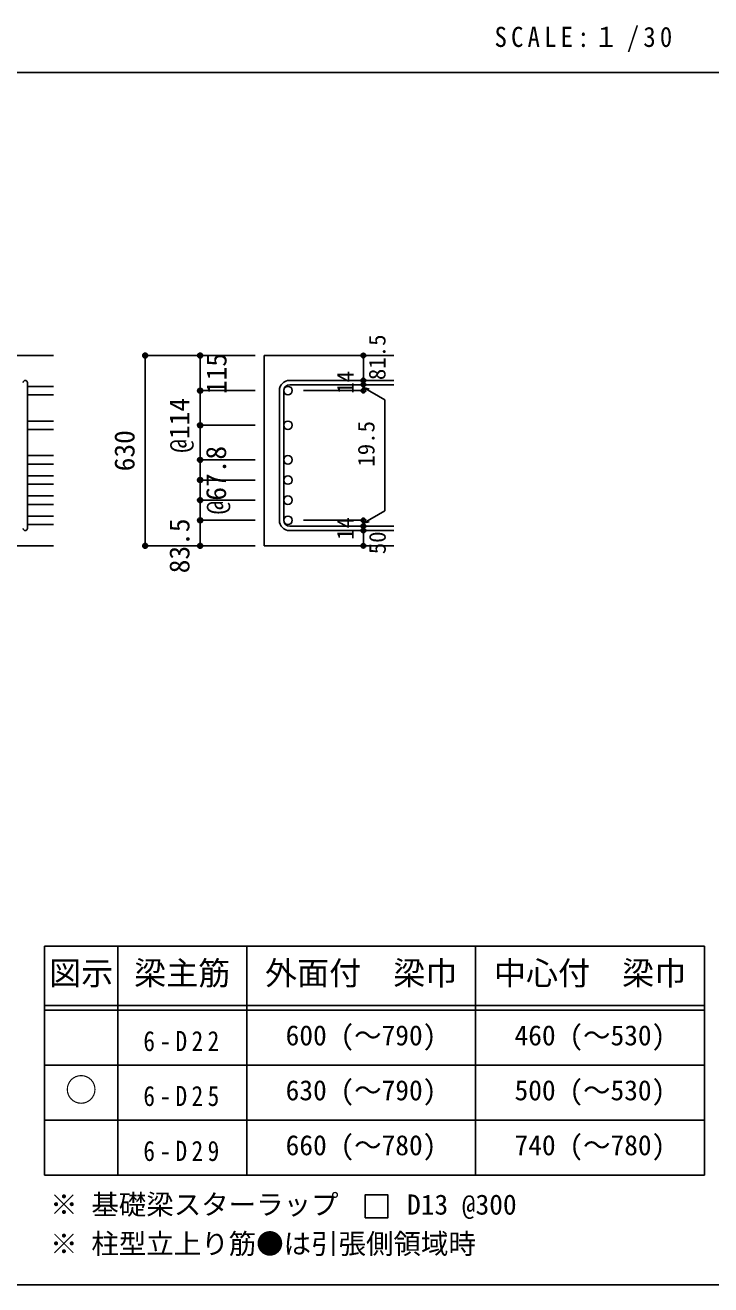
# Model space of a CAD drawing. Units: millimetres at full size, sheet at 1:30, with parts at other scales. Extents: x -5973 to 5954, y -4195 to 4201.
# Drawn here: x 1384 to 3631, y -4195 to -67 of the extents above; entities that cross this region are included whole.
import ezdxf
from ezdxf.enums import TextEntityAlignment as Align

# ---------------------------------------------------------------- set-up
doc = ezdxf.new("R2010")
doc.units = ezdxf.units.MM
doc.header["$LTSCALE"] = 30
doc.header["$PDMODE"] = 32
doc.header["$PDSIZE"] = 15
for name, color, linetype in [('0-1', 2, 'Continuous'), ('0-5', 7, 'Continuous'), ('0-6', 7, 'Continuous'), ('0-D', 4, 'Continuous'), ('6-7_文字', 7, 'Continuous'), ('6-E_枠', 7, 'Continuous'), ('F-0_枠', 6, 'Continuous')]:
    doc.layers.add(name, color=color, linetype=linetype)
doc.styles.add('ＭＳ ゴシック', font='')
doc.styles.get('ＭＳ ゴシック').set_extended_font_data('MS Gothic')

msp = doc.modelspace()

# ---------------------------------------------------------------- linework, layer by layer
at = {"layer": '0-1'}
for p, q in [((1477.44, -1149.89), (27.44, -1149.89)), ((2592.44, -1149.89), (2167.44, -1149.89)), ((2167.44, -1149.89), (2167.44, -1773.39)), ((1077.44, -1773.39), (1477.44, -1773.39)), ((2592.44, -1773.39), (2167.44, -1773.39))]:
    msp.add_line(p, q, dxfattribs=at)
at = {"layer": '0-5'}
for p, q in [((1391.44, -1250.82), (1477.44, -1250.82)), ((1391.44, -1278.82), (1477.44, -1278.82)), ((1391.44, -1364.36), (1477.44, -1364.36)), ((1391.44, -1392.36), (1477.44, -1392.36)), ((1391.44, -1477.89), (1477.44, -1477.89)), ((1391.44, -1505.89), (1477.44, -1505.89)), ((1391.44, -1543.89), (1477.44, -1543.89)), ((1391.44, -1571.89), (1477.44, -1571.89)), ((1391.44, -1609.89), (1477.44, -1609.89)), ((1391.44, -1637.89), (1477.44, -1637.89)), ((1391.44, -1675.89), (1477.44, -1675.89)), ((1391.44, -1703.89), (1477.44, -1703.89))]:
    msp.add_line(p, q, dxfattribs=at)
at = {"layer": '0-5', "color": 3}
for centre in [(2245.44, -1264.82), (2245.44, -1378.36), (2245.44, -1491.89), (2245.44, -1557.89), (2245.44, -1623.89), (2245.44, -1689.89)]:
    msp.add_circle(centre, 14, dxfattribs=at)
at = {"layer": '0-6'}
for p, q in [((1391.44, -1716.39), (1391.44, -1238.32)), ((2592.44, -1231.32), (2250.94, -1231.32)), ((2217.44, -1264.82), (2217.44, -1689.89)), ((2231.44, -1264.82), (2231.44, -1689.89)), ((2592.44, -1245.32), (2250.94, -1245.32)), ((2592.44, -1709.39), (2250.94, -1709.39)), ((2592.44, -1723.39), (2250.94, -1723.39))]:
    msp.add_line(p, q, dxfattribs=at)
for centre, radius, start, end in [((1384.44, -1238.32), 7, 0, 180), ((2250.94, -1264.82), 33.5, 90, 180), ((2250.94, -1264.82), 19.5, 90, 180), ((2250.94, -1689.89), 33.5, 180, 270), ((2250.94, -1689.89), 19.5, 180, 270), ((1384.44, -1716.39), 7, 180, 0)]:
    msp.add_arc(centre, radius, start, end, dxfattribs=at)
at = {"layer": '0-D'}
for p, q in [((1777.44, -1149.89), (1957.44, -1149.89)), ((1777.44, -1149.89), (1957.44, -1149.89)), ((1777.44, -1773.39), (1777.44, -1149.89)), ((1777.44, -1773.39), (1777.44, -1149.89)), ((1957.44, -1149.89), (2137.44, -1149.89)), ((1957.44, -1149.89), (2137.44, -1149.89)), ((1957.44, -1149.89), (1957.44, -1264.82)), ((1957.44, -1264.82), (1957.44, -1149.89)), ((2492.44, -1245.32), (2492.44, -1231.32)), ((1957.44, -1264.82), (2137.44, -1264.82)), ((1957.44, -1264.82), (1957.44, -1344.89)), ((1957.44, -1264.82), (2137.44, -1264.82)), ((2492.44, -1264.82), (2296.35, -1264.82)), ((2492.44, -1245.32), (2492.44, -1264.82)), ((2492.44, -1255.07), (2511.76, -1260.25)), ((2492.44, -1255.07), (2562.5, -1295.52)), ((2562.5, -1295.52), (2562.5, -1659.2)), ((1957.44, -1344.89), (1957.44, -1689.89)), ((1957.44, -1378.36), (2137.44, -1378.36)), ((1957.44, -1491.89), (2137.44, -1491.89)), ((1957.44, -1557.89), (2137.44, -1557.89)), ((1957.44, -1623.89), (2137.44, -1623.89)), ((1957.44, -1689.89), (2137.44, -1689.89)), ((1957.44, -1689.89), (1957.44, -1773.39)), ((1957.44, -1773.39), (1957.44, -1689.89)), ((2492.44, -1689.89), (2296.35, -1689.89)), ((2492.44, -1699.64), (2562.5, -1659.2)), ((2492.44, -1709.39), (2492.44, -1689.89)), ((2492.44, -1699.64), (2511.76, -1694.47)), ((2492.44, -1723.39), (2492.44, -1709.39)), ((2492.44, -1773.39), (2492.44, -1723.39)), ((1777.44, -1773.39), (1957.44, -1773.39)), ((1957.44, -1773.39), (2137.44, -1773.39))]:
    msp.add_line(p, q, dxfattribs=at)
msp.add_lwpolyline([(2492.44, -1149.89), (2492.44, -1231.32), (2492.44, -1149.89)], dxfattribs=at)
for centre, radius in [((1777.44, -1149.89), 8), ((1777.44, -1149.89), 7.2), ((1777.44, -1149.89), 6.4), ((1777.44, -1149.89), 5.6), ((1777.44, -1149.89), 4.8), ((1777.44, -1149.89), 4), ((1777.44, -1149.89), 3.2), ((1777.44, -1149.89), 2.4), ((1777.44, -1149.89), 1.6), ((1777.44, -1149.89), 0.8), ((1957.44, -1149.89), 8), ((1957.44, -1149.89), 7.2), ((1957.44, -1149.89), 6.4), ((1957.44, -1149.89), 5.6), ((1957.44, -1149.89), 4.8), ((1957.44, -1149.89), 4), ((1957.44, -1149.89), 3.2), ((1957.44, -1149.89), 2.4), ((1957.44, -1149.89), 1.6), ((1957.44, -1149.89), 0.8), ((2492.44, -1149.89), 4), ((2492.44, -1149.89), 3.6), ((2492.44, -1149.89), 3.2), ((2492.44, -1149.89), 2.8), ((2492.44, -1149.89), 2.4), ((2492.44, -1149.89), 2), ((2492.44, -1149.89), 1.6), ((2492.44, -1149.89), 1.2), ((2492.44, -1149.89), 0.8), ((2492.44, -1149.89), 0.4), ((2492.44, -1231.32), 4), ((2492.44, -1231.32), 3.6), ((2492.44, -1231.32), 3.2), ((2492.44, -1231.32), 2.8), ((2492.44, -1231.32), 2.4), ((2492.44, -1231.32), 2), ((2492.44, -1231.32), 1.6), ((2492.44, -1231.32), 1.2), ((2492.44, -1231.32), 0.8), ((2492.44, -1231.32), 0.4), ((1957.44, -1264.82), 8), ((1957.44, -1264.82), 7.2), ((1957.44, -1264.82), 6.4), ((1957.44, -1264.82), 5.6), ((1957.44, -1264.82), 4.8), ((1957.44, -1264.82), 4), ((1957.44, -1264.82), 3.2), ((1957.44, -1264.82), 2.4), ((1957.44, -1264.82), 1.6), ((1957.44, -1264.82), 0.8), ((2492.44, -1245.32), 4), ((2492.44, -1264.82), 4), ((2492.44, -1245.32), 3.6), ((2492.44, -1264.82), 3.6), ((2492.44, -1245.32), 3.2), ((2492.44, -1264.82), 3.2), ((2492.44, -1245.32), 2.8), ((2492.44, -1264.82), 2.8), ((2492.44, -1245.32), 2.4), ((2492.44, -1264.82), 2.4), ((2492.44, -1245.32), 2), ((2492.44, -1264.82), 2), ((2492.44, -1245.32), 1.6), ((2492.44, -1264.82), 1.6), ((2492.44, -1245.32), 1.2), ((2492.44, -1264.82), 1.2), ((2492.44, -1245.32), 0.8), ((2492.44, -1264.82), 0.8), ((2492.44, -1245.32), 0.4), ((2492.44, -1264.82), 0.4), ((1957.44, -1378.36), 8), ((1957.44, -1378.36), 7.2), ((1957.44, -1378.36), 6.4), ((1957.44, -1378.36), 5.6), ((1957.44, -1378.36), 4.8), ((1957.44, -1378.36), 4), ((1957.44, -1378.36), 3.2), ((1957.44, -1378.36), 2.4), ((1957.44, -1378.36), 1.6), ((1957.44, -1378.36), 0.8), ((1957.44, -1491.89), 8), ((1957.44, -1491.89), 7.2), ((1957.44, -1491.89), 6.4), ((1957.44, -1491.89), 5.6), ((1957.44, -1491.89), 4.8), ((1957.44, -1491.89), 4), ((1957.44, -1491.89), 3.2), ((1957.44, -1491.89), 2.4), ((1957.44, -1491.89), 1.6), ((1957.44, -1491.89), 0.8), ((1957.44, -1557.89), 8), ((1957.44, -1557.89), 7.2), ((1957.44, -1557.89), 6.4), ((1957.44, -1557.89), 5.6), ((1957.44, -1557.89), 4.8), ((1957.44, -1557.89), 4), ((1957.44, -1557.89), 3.2), ((1957.44, -1557.89), 2.4), ((1957.44, -1557.89), 1.6), ((1957.44, -1557.89), 0.8), ((1957.44, -1623.89), 8), ((1957.44, -1623.89), 7.2), ((1957.44, -1623.89), 6.4), ((1957.44, -1623.89), 5.6), ((1957.44, -1623.89), 4.8), ((1957.44, -1623.89), 4), ((1957.44, -1623.89), 3.2), ((1957.44, -1623.89), 2.4), ((1957.44, -1623.89), 1.6), ((1957.44, -1623.89), 0.8), ((1957.44, -1689.89), 8), ((1957.44, -1689.89), 7.2), ((1957.44, -1689.89), 6.4), ((1957.44, -1689.89), 5.6), ((1957.44, -1689.89), 4.8), ((1957.44, -1689.89), 4), ((1957.44, -1689.89), 3.2), ((1957.44, -1689.89), 2.4), ((1957.44, -1689.89), 1.6), ((1957.44, -1689.89), 0.8), ((2492.44, -1689.89), 4), ((2492.44, -1689.89), 3.6), ((2492.44, -1689.89), 3.2), ((2492.44, -1689.89), 2.8), ((2492.44, -1689.89), 2.4), ((2492.44, -1689.89), 2), ((2492.44, -1689.89), 1.6), ((2492.44, -1689.89), 1.2), ((2492.44, -1689.89), 0.8), ((2492.44, -1689.89), 0.4), ((2492.44, -1709.39), 4), ((2492.44, -1723.39), 4), ((2492.44, -1709.39), 3.6), ((2492.44, -1723.39), 3.6), ((2492.44, -1709.39), 3.2), ((2492.44, -1723.39), 3.2), ((2492.44, -1709.39), 2.8), ((2492.44, -1723.39), 2.8), ((2492.44, -1709.39), 2.4), ((2492.44, -1723.39), 2.4), ((2492.44, -1709.39), 2), ((2492.44, -1723.39), 2), ((2492.44, -1709.39), 1.6), ((2492.44, -1723.39), 1.6), ((2492.44, -1709.39), 1.2), ((2492.44, -1723.39), 1.2), ((2492.44, -1709.39), 0.8), ((2492.44, -1723.39), 0.8), ((2492.44, -1709.39), 0.4), ((2492.44, -1723.39), 0.4), ((1777.44, -1773.39), 8), ((1777.44, -1773.39), 7.2), ((1777.44, -1773.39), 6.4), ((1777.44, -1773.39), 5.6), ((1777.44, -1773.39), 4.8), ((1777.44, -1773.39), 4), ((1777.44, -1773.39), 3.2), ((1777.44, -1773.39), 2.4), ((1777.44, -1773.39), 1.6), ((1777.44, -1773.39), 0.8), ((1957.44, -1773.39), 8), ((1957.44, -1773.39), 7.2), ((1957.44, -1773.39), 6.4), ((1957.44, -1773.39), 5.6), ((1957.44, -1773.39), 4.8), ((1957.44, -1773.39), 4), ((1957.44, -1773.39), 3.2), ((1957.44, -1773.39), 2.4), ((1957.44, -1773.39), 1.6), ((1957.44, -1773.39), 0.8), ((2492.44, -1773.39), 4), ((2492.44, -1773.39), 3.6), ((2492.44, -1773.39), 3.2), ((2492.44, -1773.39), 2.8), ((2492.44, -1773.39), 2.4), ((2492.44, -1773.39), 2), ((2492.44, -1773.39), 1.6), ((2492.44, -1773.39), 1.2), ((2492.44, -1773.39), 0.8), ((2492.44, -1773.39), 0.4)]:
    msp.add_circle(centre, radius, dxfattribs=at)
at = {"layer": '0-D', "color": 7}
for p in [(1777.44, -1149.89), (1957.44, -1149.89), (2492.44, -1149.89), (2492.44, -1231.32), (2492.44, -1245.32), (1957.44, -1264.82), (2492.44, -1264.82), (1957.44, -1378.36), (1957.44, -1491.89), (1957.44, -1557.89), (1957.44, -1623.89), (1957.44, -1689.89), (2492.44, -1689.89), (2492.44, -1689.89), (2492.44, -1709.39), (2492.44, -1723.39), (1777.44, -1773.39), (1957.44, -1773.39), (2492.44, -1773.39)]:
    msp.add_point(p, dxfattribs=at)
at = {"layer": '6-7_文字'}
msp.add_lwpolyline([(2497.92, -3975.45), (2572.92, -3975.45), (2572.92, -3900.45), (2497.92, -3900.45)], close=True, dxfattribs=at)
at = {"layer": '6-E_枠', "color": 3}
for p, q in [((1447.71, -3085.43), (1447.71, -3835.43)), ((1447.71, -3085.43), (3610.24, -3085.43)), ((3610.24, -3085.43), (3610.24, -3835.43)), ((1447.71, -3835.43), (3610.24, -3835.43))]:
    msp.add_line(p, q, dxfattribs=at)
at = {"layer": '6-E_枠'}
for p, q in [((1687.71, -3085.43), (1687.71, -3835.43)), ((2110.24, -3085.43), (2110.24, -3835.43)), ((2860.24, -3085.43), (2860.24, -3835.43)), ((1447.71, -3280.43), (3610.24, -3280.43)), ((1447.71, -3295.43), (3610.24, -3295.43)), ((1447.71, -3475.43), (3610.24, -3475.43)), ((1447.71, -3655.43), (3610.24, -3655.43))]:
    msp.add_line(p, q, dxfattribs=at)
at = {"layer": 'F-0_枠', "color": 2}
msp.add_line((-5972.88, -222.05), (3723.6, -222.05), dxfattribs=at)
at = {"layer": 'F-0_枠'}
msp.add_line((5954.1, -4195.24), (-5972.88, -4195.24), dxfattribs=at)

# ---------------------------------------------------------------- texts
at = {"layer": '0-D', "style": 'ＭＳ ゴシック'}
for s, height, p in [('81.5', 54.99, (2581.46, -1230.36)), ('115', 65.98, (2063.88, -1276.31)), ('14', 54.99, (2477.21, -1275.26)), ('@114', 65.98, (1942.44, -1468.36)), ('630', 65.98, (1762.44, -1529.14)), ('19.5', 54.99, (2545.51, -1513.98)), ('@67.8', 65.98, (2062.44, -1670.39)), ('83.5', 65.98, (1942.44, -1863.39)), ('14', 54.99, (2477.18, -1754.07)), ('50', 54.99, (2582.18, -1800.97))]:
    msp.add_text(s, height=height, rotation=90, dxfattribs=at).set_placement(p, align=Align.BOTTOM_LEFT)
at = {"layer": '6-7_文字', "color": 2, "style": 'ＭＳ ゴシック'}
for s, p in [('図示', (1462.71, -3235.43)), ('梁主筋', (1741.48, -3235.43)), ('外面付\u3000梁巾', (2170.24, -3235.43)), ('中心付\u3000梁巾', (2920.24, -3235.43)), ('○', (1515.21, -3617.93))]:
    msp.add_text(s, height=76.98, dxfattribs=at).set_placement(p, align=Align.BOTTOM_LEFT)
at = {"layer": '6-7_文字', "style": 'ＭＳ ゴシック'}
for s, p in [('600 (～790)', (2237.74, -3430.43)), ('460 (～530)', (2987.74, -3430.43)), ('630 (～790)', (2237.74, -3610.43)), ('500 (～530)', (2987.74, -3610.43)), ('660 (～780)', (2237.74, -3790.43)), ('740 (～780)', (2987.74, -3790.43)), ('※ 基礎梁スターラップ     D13 @300', (1466.27, -3985.01)), ('※ 柱型立上り筋●は引張側領域時', (1466.27, -4113.51))]:
    msp.add_text(s, height=65.98, dxfattribs=at).set_placement(p, align=Align.BOTTOM_LEFT)
at = {"layer": '6-7_文字', "color": 2, "insert": (2922.26, -154.55), "char_height": 65.98, "attachment_point": 7, "style": 'ＭＳ ゴシック'}
msp.add_mtext('\\T1.34;\\W0.9;SCALE:１/30', dxfattribs=at)
at = {"layer": '6-7_文字', "char_height": 65.98, "attachment_point": 7, "style": 'ＭＳ ゴシック'}
for s, insert in [('\\T1.38;\\W0.85;6-D22', (1771.48, -3430.43)), ('\\T1.38;\\W0.85;6-D25', (1771.48, -3610.43)), ('\\T1.38;\\W0.85;6-D29', (1771.48, -3790.43))]:
    msp.add_mtext(s, dxfattribs=dict(at, insert=insert))

doc.saveas('drawing.dxf')
